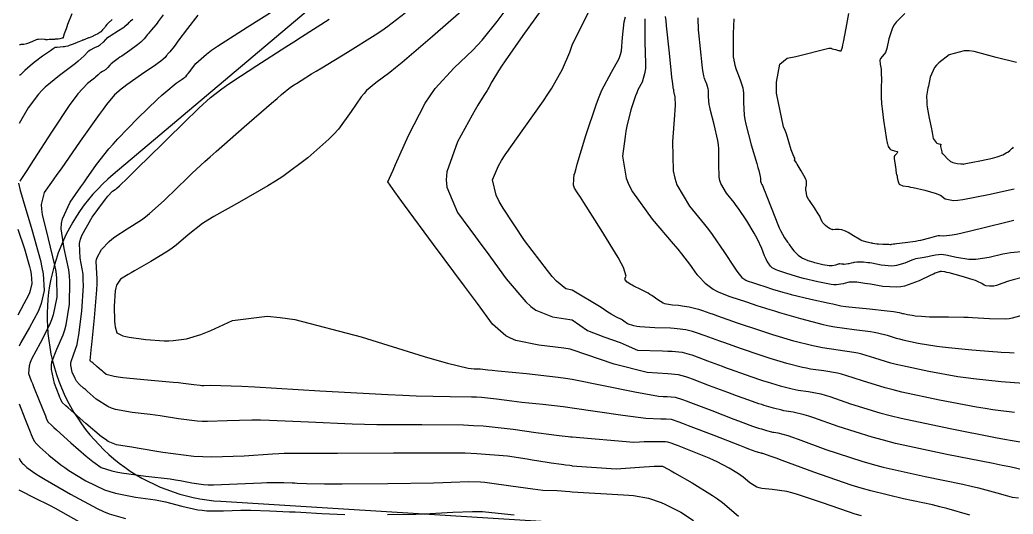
# Model space of a CAD drawing. Header units: metres. Extents: x 837476 to 838477, y 1189012 to 1191014.
# Drawn here: x 837880.7 to 838095.2, y 1190508.4 to 1190615.1 of the extents above; entities that cross this region are included whole.
import ezdxf

# ---------------------------------------------------------------- set-up
doc = ezdxf.new("R2010")
doc.units = ezdxf.units.M
doc.header["$LTSCALE"] = 0.3
for name, color, linetype in [('COTAS 10', 1, 'Continuous'), ('COTAS INT', 252, 'Continuous'), ('VIA2', 121, 'Continuous')]:
    doc.layers.add(name, color=color, linetype=linetype)

msp = doc.modelspace()

# ---------------------------------------------------------------- linework, layer by layer
at = {"layer": 'COTAS 10'}
for points in [[(838095.462, 1190530.36), (838091.367, 1190530.88), (838090.815, 1190530.949), (838089.142, 1190531.216), (838087.301, 1190531.528), (838079.256, 1190533.029), (838071.154, 1190534.754), (838069.277, 1190535.206), (838067.56, 1190535.648), (838062.68, 1190537.154), (838059.057, 1190538.359), (838058.131, 1190538.612), (838057.239, 1190538.829), (838054.295, 1190539.322), (838051.419, 1190539.73), (838050.568, 1190539.894), (838049.695, 1190540.08), (838046.344, 1190540.939), (838042.704, 1190542.033), (838041.648, 1190542.368), (838040.57, 1190542.717), (838036.502, 1190544.093), (838032.742, 1190545.418), (838031.858, 1190545.735), (838031.043, 1190546.03), (838028.666, 1190546.915), (838026.851, 1190547.565), (838026.389, 1190547.712), (838025.945, 1190547.845), (838024.49, 1190548.204), (838022.657, 1190548.433), (838021.974, 1190548.484), (838021.216, 1190548.53), (838017.846, 1190548.647), (838014.588, 1190548.829), (838013.9, 1190548.915), (838013.306, 1190549.016), (838011.934, 1190549.509), (838011.104, 1190550.089), (838010.851, 1190550.244), (838010.589, 1190550.398), (838009.558, 1190550.935), (838008.379, 1190551.573), (838008.023, 1190551.79), (838007.654, 1190552.025), (838006.214, 1190553.02), (838000, 1190556.77), (837998.592, 1190557.048), (837996.557, 1190558.714), (837995.663, 1190559.727), (837994.627, 1190560.979), (837989.693, 1190567.491), (837985.058, 1190574.404), (837984.21, 1190575.908), (837983.551, 1190577.234), (837982.745, 1190580.543), (837984.042, 1190583.553), (837984.71, 1190584.691), (837985.511, 1190585.96), (837989.518, 1190591.644), (837993.769, 1190597.589), (837994.723, 1190599.024), (837995.581, 1190600.367), (837997.875, 1190604.453), (837999.44, 1190608.107), (837999.838, 1190609.179), (838000, 1190609.643), (838004.274, 1190618.343)], [(837900.621, 1190615.125), (837899.801, 1190614.357), (837899.637, 1190614.193), (837899.5, 1190614.049), (837899.233, 1190613.704), (837899.075, 1190613.452), (837899.007, 1190613.367), (837898.928, 1190613.276), (837898.556, 1190612.889), (837898.168, 1190612.523), (837898.079, 1190612.445), (837897.999, 1190612.377), (837897.775, 1190612.212), (837897.559, 1190612.091), (837897.483, 1190612.049), (837897.4, 1190612.004), (837897.042, 1190611.813), (837896.648, 1190611.616), (837896.542, 1190611.567), (837896.438, 1190611.521), (837896.073, 1190611.375), (837895.676, 1190611.227), (837895.551, 1190611.179), (837895.42, 1190611.128), (837894.893, 1190610.92), (837894.384, 1190610.714), (837894.265, 1190610.665), (837894.155, 1190610.619), (837893.837, 1190610.481), (837893.435, 1190610.313), (837893.272, 1190610.247), (837893.088, 1190610.174), (837892.236, 1190609.84), (837891.391, 1190609.523), (837891.21, 1190609.46), (837891.053, 1190609.407), (837890.679, 1190609.304), (837890.348, 1190609.263), (837890.218, 1190609.25), (837890.071, 1190609.235), (837889.402, 1190609.174), (837888.776, 1190609.12), (837888.657, 1190609.11), (837888.56, 1190609.102), (837888.403, 1190609.088), (837888.388, 1190609.088), (837888.383, 1190609.087), (837888.357, 1190609.086), (837887.922, 1190608.798), (837887.658, 1190608.617), (837887.332, 1190608.392), (837885.64, 1190607.212), (837883.777, 1190605.847), (837883.344, 1190605.505), (837882.946, 1190605.178), (837881.811, 1190604.13), (837881.02, 1190603.358), (837880.84, 1190603.205), (837880.677, 1190603.079)], [(838062.415, 1190508.033), (838061.056, 1190508.432), (838059.635, 1190508.875), (838053.992, 1190510.844), (838048.65, 1190512.656), (838047.419, 1190513), (838046.296, 1190513.276), (838043.137, 1190513.704), (838040.91, 1190513.923), (838040.374, 1190514.067), (838039.874, 1190514.248), (838038.36, 1190515.201), (838036.89, 1190516.409), (838036.417, 1190516.75), (838035.915, 1190517.094), (838033.867, 1190518.36), (838031.292, 1190519.692), (838030.459, 1190520.078), (838029.573, 1190520.471), (838025.941, 1190521.953), (838022.71, 1190523.19), (838022.077, 1190523.429), (838021.558, 1190523.624), (838020.629, 1190523.953), (838020.135, 1190523.99), (838019.889, 1190524), (838019.596, 1190524.011), (838018.147, 1190524.048), (838015.515, 1190523.991), (838014.477, 1190523.942), (838013.305, 1190523.878), (838000, 1190524.991), (837999.983, 1190524.994), (837999.578, 1190525.057), (837999.133, 1190525.118), (837997.196, 1190525.336), (837994.326, 1190525.676), (837993.294, 1190525.815), (837992.158, 1190525.973), (837987.196, 1190526.706), (837980.748, 1190527.374), (837978.675, 1190527.491), (837976.478, 1190527.579), (837967.504, 1190527.653), (837957.795, 1190527.672), (837955.134, 1190527.725), (837952.485, 1190527.799), (837943.017, 1190528.239), (837934.619, 1190528.635), (837932.645, 1190528.682), (837930.824, 1190528.7), (837925.513, 1190528.539), (837921.268, 1190528.403), (837920.118, 1190528.438), (837918.979, 1190528.505), (837914.958, 1190529.01), (837911.022, 1190529.644), (837909.937, 1190529.793), (837908.854, 1190529.93), (837904.958, 1190530.33), (837901.402, 1190530.975), (837900.533, 1190531.267), (837899.714, 1190531.608), (837897.173, 1190533.251), (837895.275, 1190534.928), (837894.861, 1190535.291), (837894.496, 1190535.61), (837893.579, 1190536.398), (837892.977, 1190537.11), (837892.81, 1190537.382), (837892.643, 1190537.685), (837892.039, 1190539.049), (837891.71, 1190540.575), (837891.716, 1190540.98), (837891.765, 1190541.379), (837892.293, 1190542.756), (837893.062, 1190545.017), (837893.262, 1190545.972), (837893.456, 1190547.071), (837894.112, 1190552.227), (837894.438, 1190557.686), (837894.424, 1190558.976), (837894.365, 1190560.169), (837893.775, 1190563.677), (837893.628, 1190566.783), (837893.848, 1190567.724), (837894.181, 1190568.7), (837896.323, 1190572.513), (837898.753, 1190575.827), (837899.267, 1190576.488), (837899.712, 1190577.037), (837900.745, 1190578.092), (837901.331, 1190578.47), (837901.495, 1190578.592), (837901.659, 1190578.722), (837902.256, 1190579.255), (837904.04, 1190581.005), (837904.953, 1190581.902), (837906.047, 1190582.978), (837911.511, 1190588.354), (837917.148, 1190593.869), (837918.351, 1190595.032), (837919.398, 1190596.037), (837921.891, 1190598.354), (837924.325, 1190600.194), (837925.336, 1190600.897), (837926.494, 1190601.685), (837931.891, 1190605.235), (837938.147, 1190609.262), (837939.845, 1190610.352), (837941.53, 1190611.431), (837947.491, 1190615.235)], [(838034.855, 1190615.313), (838034.767, 1190612.151), (838034.749, 1190611.455), (838034.734, 1190610.838), (838034.703, 1190609.257), (838034.705, 1190608.277), (838034.711, 1190608.038), (838034.719, 1190607.814), (838034.767, 1190607.119), (838034.856, 1190606.479), (838034.889, 1190606.288), (838034.927, 1190606.091), (838035.094, 1190605.331), (838035.392, 1190604.359), (838035.512, 1190604.028), (838035.648, 1190603.67), (838036.274, 1190602.156), (838036.826, 1190600.376), (838036.915, 1190599.85), (838036.977, 1190599.311), (838036.97, 1190597.245), (838037.114, 1190594.536), (838037.27, 1190593.591), (838037.478, 1190592.561), (838038.649, 1190588.136), (838039.86, 1190584.05), (838040.092, 1190583.234), (838040.28, 1190582.555), (838040.584, 1190581.24), (838040.601, 1190580.858), (838040.606, 1190580.767), (838040.612, 1190580.682), (838040.637, 1190580.428), (838040.66, 1190580.254), (838040.666, 1190580.219), (838040.67, 1190580.189), (838040.68, 1190580.131), (838040.7, 1190580.078), (838040.711, 1190580.052), (838040.724, 1190580.02), (838040.788, 1190579.866), (838040.877, 1190579.672), (838040.906, 1190579.617), (838040.937, 1190579.56), (838041.063, 1190579.349), (838041.456, 1190578.427), (838041.655, 1190577.923), (838041.892, 1190577.311), (838043.076, 1190574.201), (838044.373, 1190570.936), (838044.682, 1190570.226), (838044.969, 1190569.6), (838045.824, 1190568.04), (838046.487, 1190567.096), (838046.652, 1190566.859), (838046.81, 1190566.632), (838047.315, 1190565.9), (838047.813, 1190565.254), (838047.966, 1190565.082), (838048.126, 1190564.912), (838048.758, 1190564.321), (838049.489, 1190563.795), (838049.711, 1190563.666), (838049.942, 1190563.544), (838050.847, 1190563.164), (838051.929, 1190562.826), (838052.27, 1190562.731), (838052.631, 1190562.635), (838054.085, 1190562.285), (838055.476, 1190562.057), (838055.797, 1190562.038), (838056.089, 1190562.039), (838056.914, 1190562.205), (838057.49, 1190562.422), (838057.626, 1190562.455), (838057.752, 1190562.477), (838058.122, 1190562.458), (838058.457, 1190562.395), (838058.561, 1190562.388), (838058.67, 1190562.385), (838059.104, 1190562.414), (838059.564, 1190562.484), (838059.689, 1190562.508), (838059.813, 1190562.533), (838060.253, 1190562.637), (838060.703, 1190562.737), (838060.833, 1190562.759), (838060.966, 1190562.779), (838061.468, 1190562.83), (838062, 1190562.854), (838062.153, 1190562.856), (838062.307, 1190562.857), (838062.884, 1190562.846), (838063.833, 1190562.739), (838064.221, 1190562.68), (838064.665, 1190562.608), (838066.722, 1190562.241), (838068.979, 1190562.03), (838069.547, 1190562.057), (838070.092, 1190562.119), (838071.856, 1190562.652), (838073.397, 1190563.301), (838073.8, 1190563.437), (838074.193, 1190563.554), (838075.53, 1190563.821), (838076.743, 1190563.996), (838077.059, 1190564.055), (838077.366, 1190564.119), (838078.401, 1190564.391), (838079.694, 1190564.492), (838080.163, 1190564.449), (838080.681, 1190564.376), (838082.951, 1190563.852), (838085.604, 1190563.419), (838086.363, 1190563.402), (838087.132, 1190563.429), (838089.994, 1190563.9), (838092.962, 1190564.562), (838093.796, 1190564.71), (838094.637, 1190564.842), (838097.719, 1190565.194)], [(837880.506, 1190513.647), (837881.059, 1190513.356), (837883.748, 1190512.029), (837887.277, 1190510.251), (837888.359, 1190509.677), (837889.487, 1190509.067), (837893.938, 1190506.567)]]:
    msp.add_lwpolyline(points, dxfattribs=at)
at = {"layer": 'COTAS INT'}
for points in [[(838000, 1190518.851), (837999.91, 1190518.863), (837999.441, 1190518.89), (837998.559, 1190518.971), (837998.157, 1190519.024), (837997.687, 1190519.091), (837995.422, 1190519.441), (837992.325, 1190519.933), (837991.331, 1190520.088), (837990.278, 1190520.252), (837985.98, 1190520.912), (837979.358, 1190521.452), (837976.84, 1190521.54), (837974.024, 1190521.601), (837961.378, 1190521.601), (837949.312, 1190521.481), (837946.861, 1190521.468), (837944.797, 1190521.462), (837940.554, 1190521.513), (837937.76, 1190521.487), (837936.608, 1190521.433), (837935.293, 1190521.359), (837929.176, 1190520.923), (837922.11, 1190520.698), (837920.196, 1190520.756), (837918.3, 1190520.868), (837911.608, 1190521.707), (837906.076, 1190522.678), (837904.912, 1190522.872), (837903.908, 1190523.034), (837901.608, 1190523.35), (837899.822, 1190524.121), (837899.141, 1190524.569), (837898.379, 1190525.12), (837894.956, 1190527.957), (837891.767, 1190530.784), (837891.153, 1190531.328), (837890.655, 1190531.769), (837889.83, 1190532.498), (837889.541, 1190533.159), (837889.381, 1190533.557), (837889.187, 1190534.048), (837888.198, 1190536.596), (837887.538, 1190539.655), (837887.551, 1190540.468), (837887.649, 1190541.267), (837888.709, 1190544.028), (837890.104, 1190547.135), (837890.414, 1190548.152), (837890.69, 1190549.236), (837891.409, 1190553.716), (837891.542, 1190558.553), (837891.448, 1190559.863), (837891.299, 1190561.16), (837890.288, 1190565.736), (837889.645, 1190570.003), (837889.727, 1190571.105), (837889.922, 1190572.171), (837891.565, 1190575.736), (837893.892, 1190579.013), (837894.518, 1190579.898), (837895.136, 1190580.773), (837897.302, 1190583.854), (837899.956, 1190587.224), (837900.882, 1190588.281), (837901.89, 1190589.392), (837906.224, 1190593.854), (837910.455, 1190597.937), (837911.399, 1190598.809), (837912.244, 1190599.569), (837914.473, 1190601.382), (837915.769, 1190602.282), (837916.026, 1190602.467), (837916.238, 1190602.624), (837916.637, 1190602.959), (837916.77, 1190603.134), (837916.816, 1190603.19), (837916.865, 1190603.25), (837917.071, 1190603.491), (837917.458, 1190603.98), (837917.621, 1190604.194), (837917.807, 1190604.444), (837918.682, 1190605.632), (837921.015, 1190607.702), (837922.121, 1190608.507), (837923.426, 1190609.412), (837929.801, 1190613.52), (837936.005, 1190617.371)], [(837976.02, 1190616.856), (837969.822, 1190611.465), (837963.263, 1190605.865), (837961.847, 1190604.698), (837960.604, 1190603.697), (837957.564, 1190601.465), (837955.594, 1190599.819), (837955.026, 1190599.186), (837954.449, 1190598.477), (837952.284, 1190595.28), (837949.484, 1190591.498), (837948.507, 1190590.42), (837947.442, 1190589.329), (837942.864, 1190585.28), (837937.473, 1190581.303), (837935.896, 1190580.257), (837934.281, 1190579.236), (837928.144, 1190575.75), (837922.568, 1190572.639), (837921.307, 1190571.854), (837920.169, 1190571.103), (837917.084, 1190568.666), (837914.452, 1190566.434), (837913.6, 1190565.812), (837912.694, 1190565.187), (837908.978, 1190562.916), (837905.503, 1190560.949), (837904.749, 1190560.516), (837904.085, 1190560.132), (837902.44, 1190559.15), (837901.587, 1190557.851), (837901.423, 1190557.268), (837901.289, 1190556.588), (837901.066, 1190553.325), (837901.15, 1190550.067), (837901.209, 1190549.39), (837901.285, 1190548.811), (837901.691, 1190547.531), (837902.952, 1190546.921), (837903.567, 1190546.763), (837904.297, 1190546.61), (837907.896, 1190546.097), (837911.897, 1190545.826), (837912.881, 1190545.826), (837913.811, 1190545.857), (837916.725, 1190546.24), (837919.81, 1190547.202), (837920.848, 1190547.599), (837921.966, 1190548.053), (837926.667, 1190550.165), (837934.099, 1190551.138), (837936.939, 1190550.875), (837940.118, 1190550.38), (837954.424, 1190546.667), (837968.013, 1190542.449), (837970.741, 1190541.636), (837973.02, 1190540.977), (837977.512, 1190539.877), (837978.808, 1190539.801), (837979.072, 1190539.786), (837979.294, 1190539.775), (837979.755, 1190539.758), (837979.931, 1190539.756), (837979.974, 1190539.755), (837980.015, 1190539.752), (837980.141, 1190539.739), (837981.742, 1190539.579), (837982.712, 1190539.484), (837983.91, 1190539.367), (837990.141, 1190538.76), (837996.952, 1190537.995), (837998.516, 1190537.778), (837999.94, 1190537.559), (838000, 1190537.547), (838013.487, 1190534.773), (838018.606, 1190533.853), (838019.616, 1190533.817), (838020.465, 1190533.782), (838022.174, 1190533.653), (838023.789, 1190533.129), (838024.578, 1190532.844), (838025.515, 1190532.498), (838030.135, 1190530.743), (838034.882, 1190528.925), (838035.899, 1190528.539), (838036.787, 1190528.204), (838038.923, 1190527.42), (838040.176, 1190526.996), (838040.507, 1190526.888), (838040.833, 1190526.785), (838041.954, 1190526.448), (838042.986, 1190526.184), (838043.255, 1190526.126), (838043.517, 1190526.076), (838044.402, 1190525.95), (838046.502, 1190525.353), (838047.529, 1190525.005), (838048.75, 1190524.578), (838054.767, 1190522.376), (838062.478, 1190519.825), (838064.766, 1190519.178), (838067.12, 1190518.557), (838076.176, 1190516.525), (838084.321, 1190514.857), (838086.102, 1190514.464), (838087.677, 1190514.101), (838091.65, 1190513.041), (838093.968, 1190512.339), (838094.499, 1190512.202), (838094.981, 1190512.091), (838096.325, 1190511.896)], [(838097.489, 1190517.907), (838094.458, 1190518.587), (838092.826, 1190518.924), (838090.851, 1190519.325), (838080.858, 1190521.309), (838069.818, 1190523.69), (838067.184, 1190524.341), (838064.732, 1190524.99), (838057.405, 1190527.302), (838052.185, 1190529.172), (838051.063, 1190529.541), (838050.081, 1190529.845), (838047.7, 1190530.407), (838046.151, 1190530.627), (838045.693, 1190530.716), (838045.222, 1190530.816), (838043.417, 1190531.278), (838041.457, 1190531.868), (838040.887, 1190532.048), (838040.307, 1190532.236), (838038.116, 1190532.977), (838035.439, 1190533.942), (838034.552, 1190534.271), (838033.602, 1190534.627), (838029.646, 1190536.134), (838025.96, 1190537.52), (838025.182, 1190537.8), (838024.508, 1190538.034), (838022.946, 1190538.503), (838020.63, 1190538.678), (838016.135, 1190538.951), (838009.006, 1190540.785), (838000, 1190543.904), (837999.528, 1190543.989), (837998.146, 1190544.212), (837992.787, 1190544.873), (837987.816, 1190545.902), (837986.68, 1190546.357), (837985.648, 1190546.885), (837982.787, 1190549.407), (837979.506, 1190553.874), (837978.209, 1190555.628), (837976.744, 1190557.606), (837970.051, 1190566.621), (837963.795, 1190575.065), (837962.605, 1190576.684), (837961.651, 1190577.991), (837960.165, 1190580.114), (837960.878, 1190581.701), (837961.311, 1190582.67), (837961.846, 1190583.87), (837964.625, 1190590.114), (837968.236, 1190597.065), (837969.295, 1190598.71), (837970.38, 1190600.234), (837974.511, 1190604.728), (837978.542, 1190608.515), (837979.564, 1190609.592), (837980.545, 1190610.683), (837983.745, 1190614.728), (837986.617, 1190618.494)], [(837993.235, 1190617.11), (837989.34, 1190611.733), (837985.514, 1190606.261), (837984.728, 1190605.1), (837984.061, 1190604.093), (837982.639, 1190601.733), (837981.979, 1190600.455), (837981.792, 1190600.13), (837981.603, 1190599.816), (837980.906, 1190598.785), (837979.596, 1190596.673), (837979.021, 1190595.678), (837978.354, 1190594.504), (837975.179, 1190588.785), (837972.883, 1190582.258), (837972.769, 1190580.576), (837972.883, 1190578.947), (837975.179, 1190573.517), (837979.088, 1190568.234), (837980.217, 1190566.698), (837981.367, 1190565.131), (837985.689, 1190559.207), (837989.934, 1190554.212), (837991.034, 1190553.231), (837992.102, 1190552.424), (837995.689, 1190550.96), (837999.436, 1190550.419), (838000, 1190550.31), (838003.303, 1190548.019), (838006.832, 1190546.705), (838010.359, 1190545.486), (838011.654, 1190544.86), (838014.089, 1190543.808), (838019.479, 1190543.656), (838020.603, 1190543.608), (838021.567, 1190543.557), (838023.718, 1190543.354), (838025.226, 1190542.939), (838025.785, 1190542.756), (838026.406, 1190542.543), (838029.156, 1190541.525), (838032.322, 1190540.328), (838033.205, 1190540.003), (838034.09, 1190539.68), (838037.309, 1190538.535), (838040.438, 1190537.477), (838041.268, 1190537.208), (838042.08, 1190536.95), (838044.881, 1190536.109), (838047.458, 1190535.448), (838048.131, 1190535.305), (838048.785, 1190535.178), (838050.998, 1190534.865), (838053.66, 1190534.337), (838054.597, 1190534.076), (838055.621, 1190533.766), (838060.043, 1190532.228), (838066.376, 1190530.274), (838068.606, 1190529.7), (838071.042, 1190529.113), (838081.558, 1190526.874), (838091.351, 1190524.979), (838093.33, 1190524.608), (838094.992, 1190524.304), (838098.352, 1190523.761)], [(837905.077, 1190615.149), (837904.579, 1190614.792), (837904.447, 1190614.681), (837904.318, 1190614.565), (837903.876, 1190614.105), (837903.338, 1190613.59), (837903.15, 1190613.439), (837902.943, 1190613.286), (837902.054, 1190612.702), (837901.218, 1190612.196), (837901.045, 1190612.092), (837900.897, 1190612.002), (837900.577, 1190611.808), (837900.442, 1190611.72), (837900.411, 1190611.698), (837900.382, 1190611.678), (837900.304, 1190611.612), (837900.194, 1190611.529), (837900.145, 1190611.497), (837900.089, 1190611.461), (837899.821, 1190611.3), (837899.457, 1190611.03), (837899.341, 1190610.925), (837899.217, 1190610.807), (837898.715, 1190610.276), (837898.089, 1190609.707), (837897.888, 1190609.565), (837897.674, 1190609.431), (837896.801, 1190609.004), (837895.883, 1190608.517), (837895.641, 1190608.345), (837895.403, 1190608.156), (837894.589, 1190607.341), (837893.302, 1190606.127), (837892.766, 1190605.688), (837892.152, 1190605.204), (837889.286, 1190603.082), (837886.192, 1190600.546), (837885.433, 1190599.8), (837884.718, 1190599.036), (837882.489, 1190596.118), (837880.59, 1190592.736)], [(837880.677, 1190609.758), (837880.842, 1190609.777), (837881.006, 1190609.795), (837881.603, 1190609.842), (837882.255, 1190609.957), (837882.456, 1190610.019), (837882.665, 1190610.093), (837883.493, 1190610.466), (837884.328, 1190610.818), (837884.542, 1190610.878), (837884.748, 1190610.923), (837885.433, 1190610.95), (837886.007, 1190610.89), (837886.144, 1190610.879), (837886.271, 1190610.872), (837886.653, 1190610.866), (837887.015, 1190610.881), (837887.131, 1190610.887), (837887.253, 1190610.892), (837887.748, 1190610.917), (837888.202, 1190610.94), (837888.297, 1190610.945), (837888.38, 1190610.95), (837888.569, 1190610.963), (837888.767, 1190610.988), (837888.855, 1190611), (837888.958, 1190611.015), (837889.447, 1190611.089), (837889.911, 1190611.173), (837889.997, 1190611.194), (837890.065, 1190611.214), (837890.157, 1190611.28), (837890.177, 1190611.448), (837890.199, 1190611.533), (837890.229, 1190611.635), (837890.394, 1190612.141), (837890.767, 1190613.178), (837890.927, 1190613.615), (837891.112, 1190614.115), (837891.982, 1190616.463)], [(837911.693, 1190616.158), (837910.612, 1190614.716), (837910.333, 1190614.357), (837910.062, 1190614.015), (837909.155, 1190612.927), (837908.39, 1190612.032), (837908.21, 1190611.813), (837908.042, 1190611.605), (837907.548, 1190610.957), (837906.826, 1190610.231), (837906.515, 1190609.974), (837906.156, 1190609.693), (837904.455, 1190608.475), (837902.71, 1190607.269), (837902.322, 1190606.995), (837901.975, 1190606.747), (837901.067, 1190606.069), (837900.467, 1190605.563), (837900.315, 1190605.424), (837900.169, 1190605.286), (837899.691, 1190604.789), (837899.257, 1190604.359), (837899.138, 1190604.263), (837899.02, 1190604.176), (837898.598, 1190603.945), (837898.196, 1190603.732), (837898.09, 1190603.657), (837897.986, 1190603.574), (837897.629, 1190603.217), (837897.065, 1190602.685), (837896.83, 1190602.492), (837896.561, 1190602.28), (837895.305, 1190601.351), (837893.214, 1190599.093), (837892.418, 1190598.044), (837891.529, 1190596.81), (837887.532, 1190590.824), (837883.737, 1190584.918), (837882.974, 1190583.735), (837882.336, 1190582.749), (837881.07, 1190580.824), (837880.692, 1190580.283)], [(837919.163, 1190616.109), (837916.902, 1190613.243), (837914.844, 1190610.449), (837914.405, 1190609.863), (837914.023, 1190609.357), (837913.113, 1190608.209), (837912.628, 1190607.641), (837912.513, 1190607.501), (837912.406, 1190607.37), (837912.093, 1190606.958), (837911.155, 1190606.17), (837910.655, 1190605.8), (837910.052, 1190605.365), (837907.004, 1190603.249), (837903.834, 1190601.033), (837903.154, 1190600.535), (837902.559, 1190600.088), (837901.122, 1190598.892), (837899.461, 1190596.83), (837898.724, 1190595.838), (837897.867, 1190594.662), (837893.774, 1190588.892), (837889.612, 1190582.954), (837888.712, 1190581.672), (837887.922, 1190580.548), (837885.978, 1190577.796), (837885.356, 1190575.213), (837885.399, 1190574.194), (837885.534, 1190573.044), (837886.801, 1190567.796), (837888.233, 1190562.151), (837888.473, 1190560.75), (837888.646, 1190559.42), (837888.705, 1190555.205), (837887.924, 1190551.401), (837887.566, 1190550.331), (837887.147, 1190549.254), (837885.124, 1190545.3), (837883.26, 1190541.864), (837882.942, 1190541.112), (837882.708, 1190540.447), (837882.579, 1190538.767), (837883.195, 1190537.196), (837883.431, 1190536.599), (837883.697, 1190535.933), (837884.893, 1190532.943), (837886.022, 1190530.143), (837886.244, 1190529.597), (837886.427, 1190529.149), (837886.762, 1190528.36), (837887.568, 1190527.579), (837888.048, 1190527.137), (837888.639, 1190526.597), (837891.704, 1190523.833), (837895.018, 1190520.944), (837895.767, 1190520.326), (837896.443, 1190519.787), (837898.273, 1190518.494), (837900.57, 1190517.736), (837901.54, 1190517.533), (837902.655, 1190517.333), (837907.887, 1190516.637), (837913.179, 1190515.996), (837914.331, 1190515.83), (837915.347, 1190515.669), (837917.887, 1190515.133), (837920.395, 1190514.796), (837921.392, 1190514.76), (837922.519, 1190514.751), (837927.68, 1190514.925), (837932.872, 1190515.183), (837934.019, 1190515.225), (837935.041, 1190515.255), (837937.68, 1190515.258), (837939.537, 1190515.17), (837940.065, 1190515.142), (837940.599, 1190515.114), (837942.579, 1190514.999), (837946.51, 1190514.931), (837948.275, 1190514.932), (837950.332, 1190514.941), (837960.203, 1190515.045), (837970.043, 1190515.2), (837972.081, 1190515.241), (837973.821, 1190515.282), (837977.624, 1190515.425), (837980.15, 1190515.37), (837981.085, 1190515.286), (837982.122, 1190515.173), (837986.717, 1190514.517), (837991.45, 1190513.841), (837992.575, 1190513.715), (837993.619, 1190513.616), (837996.717, 1190513.477), (837999.47, 1190513.316), (838000, 1190513.243), (838011.075, 1190512.587), (838012.194, 1190512.541), (838013.244, 1190512.459), (838016.463, 1190511.861), (838019.216, 1190510.888), (838019.973, 1190510.57), (838020.727, 1190510.23), (838023.428, 1190508.826), (838026.154, 1190507.059)], [(838085.811, 1190508.174), (838080.896, 1190509.616), (838079.377, 1190510.005), (838077.791, 1190510.389), (838071.494, 1190511.742), (838064.423, 1190513.424), (838062.349, 1190514.015), (838060.224, 1190514.661), (838052.129, 1190517.45), (838045.314, 1190519.984), (838043.995, 1190520.469), (838042.923, 1190520.861), (838041.105, 1190521.493), (838040.882, 1190521.525), (838040.817, 1190521.537), (838040.749, 1190521.552), (838040.49, 1190521.618), (838040.209, 1190521.703), (838040.127, 1190521.729), (838040.044, 1190521.756), (838039.73, 1190521.862), (838038.136, 1190522.466), (838037.246, 1190522.807), (838036.162, 1190523.223), (838030.625, 1190525.352), (838025.07, 1190527.475), (838023.974, 1190527.887), (838023.07, 1190528.223), (838021.402, 1190528.803), (838020.3, 1190528.886), (838019.753, 1190528.909), (838019.101, 1190528.932), (838015.874, 1190529.015), (838010.94, 1190529.678), (838000, 1190531.268), (837999.962, 1190531.276), (837999.047, 1190531.417), (837998.042, 1190531.557), (837993.668, 1190532.048), (837989.118, 1190532.521), (837988.003, 1190532.649), (837986.95, 1190532.776), (837983.668, 1190533.222), (837980.381, 1190533.563), (837979.324, 1190533.623), (837978.204, 1190533.668), (837973.629, 1190533.706), (837966.278, 1190533.862), (837963.407, 1190533.982), (837960.173, 1190534.135), (837945.479, 1190534.965), (837931.478, 1190535.784), (837928.682, 1190535.93), (837926.354, 1190536.041), (837921.85, 1190536.154), (837920.425, 1190536.109), (837920.04, 1190536.121), (837919.657, 1190536.143), (837918.308, 1190536.312), (837915.969, 1190536.61), (837914.962, 1190536.714), (837913.8, 1190536.827), (837908.308, 1190537.31), (837902.982, 1190537.83), (837901.925, 1190537.965), (837901.048, 1190538.097), (837899.39, 1190538.544), (837898.788, 1190539.067), (837898.577, 1190539.247), (837898.347, 1190539.442), (837897.357, 1190540.274), (837896.457, 1190541.028), (837896.284, 1190541.174), (837896.143, 1190541.292), (837895.91, 1190541.494), (837895.895, 1190541.519), (837895.892, 1190541.527), (837895.89, 1190541.535), (837895.886, 1190541.566), (837896.03, 1190543.002), (837896.12, 1190543.896), (837896.233, 1190545.005), (837896.822, 1190550.804), (837897.336, 1190556.844), (837897.401, 1190558.105), (837897.431, 1190559.188), (837897.262, 1190561.617), (837897.198, 1190562.983), (837897.295, 1190563.397), (837897.441, 1190563.826), (837898.383, 1190565.503), (837900.002, 1190567.269), (837900.574, 1190567.755), (837901.201, 1190568.239), (837903.914, 1190569.972), (837906.997, 1190571.957), (837907.857, 1190572.6), (837908.72, 1190573.283), (837911.857, 1190576.086), (837914.709, 1190578.862), (837915.392, 1190579.528), (837916.028, 1190580.15), (837917.942, 1190582.025), (837920.643, 1190584.524), (837921.776, 1190585.538), (837923.077, 1190586.692), (837929.164, 1190592.025), (837935.063, 1190597.131), (837936.245, 1190598.141), (837937.232, 1190598.977), (837939.164, 1190600.54), (837939.918, 1190601.025), (837940.162, 1190601.181), (837940.421, 1190601.346), (837941.484, 1190602.024), (837943.724, 1190603.404), (837944.726, 1190604.012), (837945.893, 1190604.719), (837951.484, 1190608.091), (837957.446, 1190611.837), (837958.847, 1190612.781), (837960.14, 1190613.684), (837963.905, 1190616.607)], [(838097.394, 1190536.615), (838092.572, 1190536.959), (838086.637, 1190537.594), (838084.953, 1190537.823), (838083.251, 1190538.076), (838076.953, 1190539.184), (838071.266, 1190540.395), (838069.949, 1190540.713), (838068.743, 1190541.023), (838065.318, 1190542.08), (838062.493, 1190542.953), (838061.665, 1190543.148), (838060.818, 1190543.322), (838054.053, 1190544.281), (838053.006, 1190544.483), (838051.931, 1190544.712), (838047.808, 1190545.769), (838043.328, 1190547.116), (838042.028, 1190547.528), (838040.701, 1190547.957), (838035.695, 1190549.651), (838031.393, 1190551.156), (838030.511, 1190551.467), (838029.763, 1190551.732), (838028.176, 1190552.306), (838027.296, 1190552.588), (838026.993, 1190552.668), (838026.664, 1190552.75), (838025.262, 1190553.054), (838023.746, 1190553.31), (838023.346, 1190553.361), (838022.953, 1190553.403), (838021.603, 1190553.486), (838020.328, 1190553.688), (838019.983, 1190553.805), (838019.642, 1190553.949), (838018.437, 1190554.691), (838017.155, 1190555.586), (838016.765, 1190555.827), (838016.359, 1190556.064), (838014.767, 1190556.894), (838013.287, 1190557.63), (838012.952, 1190557.809), (838012.65, 1190557.977), (838011.829, 1190558.492), (838011.423, 1190558.954), (838011.382, 1190559.089), (838011.373, 1190559.227), (838011.599, 1190559.747), (838011.035, 1190561.609), (838010.528, 1190562.592), (838009.869, 1190563.778), (838006.223, 1190569.749), (838002.469, 1190575.656), (838001.742, 1190576.801), (838001.151, 1190577.734), (838000.496, 1190578.776), (838000.268, 1190579.433), (838000.312, 1190580.717), (838000.435, 1190581.749), (838000.439, 1190581.763), (838000.727, 1190582.723), (838001.084, 1190583.914), (838002.944, 1190590.135), (838005.197, 1190596.932), (838005.803, 1190598.485), (838006.401, 1190599.896), (838008.494, 1190603.806), (838010.095, 1190606.767), (838010.383, 1190607.579), (838010.603, 1190608.388), (838010.834, 1190611.286), (838011.207, 1190614.631), (838011.516, 1190615.724)], [(838015.625, 1190615.323), (838015.672, 1190610.337), (838015.825, 1190605.631), (838015.778, 1190604.623), (838015.694, 1190603.743), (838015.069, 1190601.631), (838014.168, 1190599.943), (838013.909, 1190599.33), (838013.647, 1190598.655), (838012.665, 1190595.69), (838011.777, 1190592.102), (838011.573, 1190591.034), (838011.387, 1190589.934), (838010.866, 1190585.69), (838011.602, 1190580.892), (838012.207, 1190579.443), (838012.988, 1190577.941), (838017.257, 1190572.081), (838021.811, 1190566.774), (838022.77, 1190565.622), (838023.598, 1190564.606), (838025.498, 1190562.081), (838026.629, 1190560.5), (838026.972, 1190560.08), (838027.328, 1190559.667), (838028.721, 1190558.239), (838030.4, 1190556.976), (838030.937, 1190556.667), (838031.504, 1190556.376), (838033.813, 1190555.472), (838036.271, 1190554.685), (838036.933, 1190554.468), (838037.586, 1190554.251), (838039.878, 1190553.468), (838042.68, 1190552.554), (838043.655, 1190552.253), (838044.717, 1190551.931), (838049.271, 1190550.599), (838054.167, 1190549.345), (838055.444, 1190549.072), (838056.687, 1190548.832), (838060.891, 1190548.236), (838064.396, 1190547.814), (838065.199, 1190547.683), (838065.928, 1190547.547), (838067.956, 1190547.005), (838069.927, 1190546.397), (838070.62, 1190546.219), (838071.378, 1190546.036), (838074.65, 1190545.34), (838078.679, 1190544.668), (838079.915, 1190544.502), (838081.202, 1190544.343), (838086.283, 1190543.84), (838090.825, 1190543.479), (838091.773, 1190543.411), (838092.587, 1190543.356), (838094.406, 1190543.27), (838095.384, 1190543.256)], [(838020.08, 1190615.833), (838020.175, 1190614.866), (838020.286, 1190613.756), (838020.825, 1190608.55), (838021.349, 1190603.592), (838021.45, 1190602.638), (838021.533, 1190601.866), (838021.677, 1190600.592), (838021.71, 1190600.484), (838021.724, 1190600.448), (838021.739, 1190600.408), (838021.808, 1190600.24), (838021.87, 1190600.042), (838021.879, 1190599.983), (838021.886, 1190599.923), (838021.886, 1190599.694), (838021.91, 1190599.364), (838021.933, 1190599.241), (838021.963, 1190599.104), (838022.129, 1190598.495), (838022.177, 1190596.583), (838022.132, 1190595.625), (838022.063, 1190594.481), (838021.604, 1190588.801), (838021.79, 1190582.472), (838022.126, 1190580.919), (838022.587, 1190579.452), (838025.28, 1190574.874), (838028.574, 1190570.899), (838029.414, 1190569.811), (838030.222, 1190568.73), (838032.879, 1190564.874), (838034.938, 1190561.723), (838035.37, 1190561.085), (838035.741, 1190560.55), (838036.581, 1190559.466), (838037.24, 1190559.036), (838037.498, 1190558.913), (838037.788, 1190558.787), (838039.106, 1190558.319), (838040.664, 1190557.819), (838041.105, 1190557.674), (838041.55, 1190557.526), (838043.194, 1190556.965), (838045.486, 1190556.285), (838046.34, 1190556.061), (838047.288, 1190555.822), (838051.506, 1190554.831), (838055.444, 1190553.941), (838056.217, 1190553.765), (838056.851, 1190553.619), (838057.993, 1190553.35), (838059.091, 1190553.207), (838059.697, 1190553.141), (838060.434, 1190553.065), (838064.189, 1190552.693), (838067.975, 1190552.306), (838068.733, 1190552.219), (838069.364, 1190552.141), (838070.594, 1190551.931), (838071.11, 1190551.772), (838071.292, 1190551.725), (838071.49, 1190551.677), (838072.347, 1190551.495), (838073.403, 1190551.319), (838073.727, 1190551.275), (838074.064, 1190551.234), (838075.395, 1190551.102), (838077.156, 1190551.009), (838077.764, 1190550.992), (838078.424, 1190550.979), (838081.245, 1190550.963), (838084.522, 1190550.918), (838085.47, 1190550.886), (838086.435, 1190550.846), (838090.069, 1190550.631), (838093.479, 1190550.586), (838094.303, 1190550.653), (838095.074, 1190550.755), (838097.428, 1190551.407)], [(838097.433, 1190559.55), (838095.18, 1190558.978), (838094.65, 1190558.826), (838094.16, 1190558.676), (838092.732, 1190558.153), (838091.621, 1190557.758), (838091.331, 1190557.689), (838091.05, 1190557.636), (838090.099, 1190557.589), (838089.298, 1190557.715), (838089.112, 1190557.771), (838088.94, 1190557.837), (838088.446, 1190558.153), (838087.514, 1190558.629), (838087.066, 1190558.795), (838086.536, 1190558.977), (838083.938, 1190559.756), (838081.382, 1190560.452), (838080.879, 1190560.579), (838080.464, 1190560.679), (838079.706, 1190560.806), (838079.516, 1190560.757), (838079.46, 1190560.745), (838079.402, 1190560.734), (838079.179, 1190560.702), (838078.376, 1190560.385), (838077.952, 1190560.194), (838077.441, 1190559.959), (838074.867, 1190558.74), (838071.754, 1190557.634), (838070.903, 1190557.471), (838070.056, 1190557.371), (838067.037, 1190557.523), (838064.361, 1190558.003), (838063.731, 1190558.108), (838063.148, 1190558.202), (838061.445, 1190558.44), (838060.142, 1190558.486), (838059.812, 1190558.458), (838059.496, 1190558.412), (838058.466, 1190558.098), (838057.052, 1190557.902), (838056.493, 1190557.929), (838055.863, 1190557.992), (838052.982, 1190558.516), (838049.886, 1190559.263), (838049.118, 1190559.466), (838048.39, 1190559.669), (838046.088, 1190560.388), (838044.393, 1190561.001), (838044.049, 1190561.135), (838043.759, 1190561.255), (838043.162, 1190561.56), (838042.934, 1190561.773), (838042.876, 1190561.835), (838042.821, 1190561.897), (838042.641, 1190562.13), (838042.459, 1190562.394), (838042.402, 1190562.476), (838042.342, 1190562.562), (838042.103, 1190562.903), (838041.759, 1190563.557), (838041.634, 1190563.84), (838041.496, 1190564.168), (838040.887, 1190565.72), (838039.971, 1190567.758), (838039.639, 1190568.392), (838039.273, 1190569.055), (838037.668, 1190571.703), (838035.887, 1190574.348), (838035.41, 1190575.01), (838034.94, 1190575.642), (838033.302, 1190577.668), (838032.076, 1190579.751), (838031.867, 1190580.418), (838031.714, 1190581.125), (838031.629, 1190584.005), (838031.65, 1190587.212), (838031.563, 1190588.125), (838031.436, 1190589.048), (838030.643, 1190592.474), (838029.814, 1190595.521), (838029.665, 1190596.206), (838029.551, 1190596.821), (838029.428, 1190598.47), (838029.432, 1190599.617), (838029.397, 1190599.917), (838029.348, 1190600.209), (838029.041, 1190601.198), (838028.693, 1190602.039), (838028.618, 1190602.238), (838028.551, 1190602.422), (838028.385, 1190602.962), (838028.214, 1190604.13), (838028.144, 1190604.71), (838028.064, 1190605.401), (838027.692, 1190608.822), (838027.343, 1190612.258), (838027.277, 1190612.958), (838027.224, 1190613.55), (838027.143, 1190614.78), (838027.159, 1190615.548)], [(838095.344, 1190571.784), (838094.206, 1190571.524), (838088.961, 1190570.217), (838083.893, 1190568.973), (838082.867, 1190568.753), (838082.004, 1190568.586), (838080.247, 1190568.429), (838079.343, 1190568.478), (838079.018, 1190568.439), (838078.66, 1190568.379), (838077.096, 1190567.975), (838075.215, 1190567.482), (838074.657, 1190567.365), (838074.084, 1190567.257), (838071.88, 1190566.94), (838070.011, 1190566.723), (838069.648, 1190566.679), (838069.353, 1190566.642), (838068.845, 1190566.564), (838068.77, 1190566.541), (838068.746, 1190566.538), (838068.722, 1190566.537), (838068.624, 1190566.546), (838068.321, 1190566.57), (838068.167, 1190566.579), (838067.982, 1190566.588), (838067.059, 1190566.627), (838066.106, 1190566.673), (838065.902, 1190566.687), (838065.724, 1190566.701), (838065.297, 1190566.756), (838064.891, 1190566.843), (838064.726, 1190566.876), (838064.538, 1190566.915), (838063.67, 1190567.089), (838062.601, 1190567.425), (838062.287, 1190567.565), (838061.964, 1190567.726), (838060.732, 1190568.475), (838059.566, 1190569.207), (838059.285, 1190569.356), (838059.023, 1190569.482), (838058.227, 1190569.746), (838057.585, 1190569.825), (838057.42, 1190569.834), (838057.26, 1190569.839), (838056.726, 1190569.81), (838056.264, 1190569.792), (838056.148, 1190569.804), (838056.038, 1190569.822), (838055.687, 1190569.945), (838055.337, 1190570.163), (838055.228, 1190570.24), (838055.114, 1190570.325), (838054.657, 1190570.694), (838054.221, 1190571.14), (838054.121, 1190571.274), (838054.029, 1190571.412), (838053.768, 1190571.949), (838053.416, 1190572.682), (838053.267, 1190572.944), (838053.095, 1190573.232), (838052.286, 1190574.485), (838051.505, 1190575.646), (838051.35, 1190575.875), (838051.222, 1190576.064), (838050.983, 1190576.416), (838050.919, 1190576.505), (838050.883, 1190576.553), (838050.819, 1190576.635), (838050.735, 1190576.842), (838050.706, 1190576.943), (838050.673, 1190577.065), (838050.531, 1190577.664), (838050.443, 1190578.377), (838050.445, 1190578.57), (838050.457, 1190578.761), (838050.597, 1190579.435), (838050.551, 1190580.311), (838050.446, 1190580.629), (838050.302, 1190580.98), (838049.448, 1190582.521), (838048.546, 1190583.941), (838048.372, 1190584.215), (838048.23, 1190584.438), (838047.987, 1190584.813), (838047.98, 1190584.857), (838047.986, 1190584.871), (838047.995, 1190584.886), (838048.059, 1190584.946), (838048.078, 1190585.085), (838048.06, 1190585.149), (838048.032, 1190585.224), (838047.843, 1190585.587), (838047.522, 1190586.336), (838047.409, 1190586.655), (838047.286, 1190587.022), (838046.759, 1190588.748), (838046.224, 1190590.481), (838046.097, 1190590.852), (838045.979, 1190591.177), (838045.629, 1190591.958), (838044.082, 1190599.233), (838044.082, 1190601.631), (838044.819, 1190605.504), (838046.386, 1190606.795), (838048.229, 1190607.164), (838055.359, 1190608.955), (838055.374, 1190608.976), (838055.397, 1190608.991), (838055.543, 1190609), (838055.857, 1190608.932), (838055.985, 1190608.898), (838056.132, 1190608.858), (838056.814, 1190608.659), (838057.49, 1190608.474), (838057.634, 1190608.443), (838057.76, 1190608.421), (838058.055, 1190608.413), (838058.324, 1190609.188), (838058.432, 1190609.66), (838058.555, 1190610.243), (838059.122, 1190613.277), (838059.677, 1190616.436)], [(838071.832, 1190616.423), (838069.891, 1190614.565), (838069.484, 1190613.991), (838069.134, 1190613.39), (838068.341, 1190611.004), (838067.878, 1190608.87), (838067.736, 1190608.429), (838067.588, 1190608.052), (838067.003, 1190607.232), (838066.545, 1190606.726), (838066.477, 1190606.548), (838066.434, 1190606.353), (838066.493, 1190605.511), (838066.666, 1190604.413), (838066.696, 1190604.058), (838066.717, 1190603.679), (838066.728, 1190602.126), (838066.697, 1190600.529), (838066.693, 1190600.124), (838066.69, 1190599.734), (838066.693, 1190598.459), (838066.782, 1190596.979), (838066.834, 1190596.46), (838066.896, 1190595.894), (838067.219, 1190593.456), (838067.556, 1190591.136), (838067.628, 1190590.644), (838067.691, 1190590.217), (838067.841, 1190589.219), (838067.953, 1190588.644), (838067.992, 1190588.483), (838068.034, 1190588.322), (838068.217, 1190587.735), (838068.544, 1190587.239), (838068.678, 1190587.134), (838068.829, 1190587.044), (838069.533, 1190586.838), (838070.116, 1190586.673), (838070.192, 1190586.608), (838070.232, 1190586.536), (838070.066, 1190586.207), (838069.732, 1190585.885), (838069.665, 1190585.818), (838069.609, 1190585.759), (838069.5, 1190585.626), (838069.492, 1190585.424), (838069.5, 1190585.323), (838069.512, 1190585.201), (838069.592, 1190584.598), (838069.697, 1190583.857), (838069.726, 1190583.648), (838069.754, 1190583.438), (838069.853, 1190582.669), (838069.941, 1190582.025), (838069.962, 1190581.895), (838069.983, 1190581.785), (838070.046, 1190581.562), (838070.112, 1190581.336), (838070.134, 1190581.225), (838070.158, 1190581.092), (838070.257, 1190580.435), (838070.496, 1190579.777), (838070.608, 1190579.642), (838070.74, 1190579.529), (838071.383, 1190579.293), (838072.574, 1190579.081), (838073.052, 1190578.983), (838073.594, 1190578.868), (838076.089, 1190578.309), (838078.543, 1190577.618), (838079.06, 1190577.419), (838079.506, 1190577.217), (838080.531, 1190576.462), (838082.307, 1190576.129), (838083.227, 1190576.194), (838084.332, 1190576.327), (838089.87, 1190577.374), (838095.401, 1190578.6)], [(838095.887, 1190605.872), (838091.539, 1190606.941), (838086.796, 1190608.254), (838085.658, 1190608.369), (838084.596, 1190608.376), (838081.391, 1190607.504), (838079.115, 1190605.814), (838078.638, 1190605.305), (838078.228, 1190604.778), (838077.3, 1190602.73), (838076.878, 1190600.787), (838076.786, 1190600.327), (838076.705, 1190599.901), (838076.503, 1190598.645), (838076.513, 1190597.28), (838076.565, 1190596.785), (838076.639, 1190596.24), (838077.085, 1190593.848), (838077.561, 1190591.591), (838077.655, 1190591.131), (838077.731, 1190590.741), (838077.869, 1190589.927), (838077.905, 1190589.48), (838078.528, 1190588.605), (838078.622, 1190588.534), (838078.721, 1190588.474), (838079.123, 1190588.345), (838079.454, 1190588.277), (838079.508, 1190588.256), (838079.546, 1190588.234), (838079.548, 1190588.143), (838079.496, 1190587.932), (838079.5, 1190587.833), (838079.512, 1190587.717), (838079.621, 1190587.154), (838079.752, 1190586.604), (838079.778, 1190586.497), (838079.8, 1190586.41), (838079.84, 1190586.257), (838079.861, 1190586.233), (838079.87, 1190586.227), (838079.882, 1190586.222), (838079.936, 1190586.203), (838080.125, 1190586.036), (838080.22, 1190585.937), (838080.335, 1190585.815), (838080.906, 1190585.183), (838081.659, 1190584.542), (838081.888, 1190584.413), (838082.126, 1190584.307), (838083.062, 1190584.099), (838083.866, 1190584.037), (838084.021, 1190584.023), (838084.148, 1190584.009), (838084.361, 1190583.97), (838084.417, 1190583.952), (838084.444, 1190583.952), (838084.475, 1190583.954), (838084.63, 1190583.981), (838085.314, 1190584.12), (838085.68, 1190584.193), (838086.122, 1190584.28), (838088.353, 1190584.721), (838090.715, 1190585.237), (838091.239, 1190585.372), (838091.706, 1190585.503), (838092.924, 1190585.949), (838093.678, 1190586.351), (838093.854, 1190586.455), (838094.015, 1190586.555), (838094.475, 1190586.891), (838094.931, 1190587.284), (838095.09, 1190587.421), (838095.262, 1190587.571)], [(837880.391, 1190579.856), (837880.79, 1190578.254), (837881.07, 1190577.284), (837881.424, 1190576.085), (837883.313, 1190569.856), (837885.167, 1190563.142), (837885.498, 1190561.637), (837885.75, 1190560.287), (837886.002, 1190556.694), (837885.355, 1190553.894), (837885.041, 1190553.045), (837884.668, 1190552.163), (837882.833, 1190548.708), (837880.945, 1190545.452), (837880.54, 1190544.695)], [(837880.313, 1190569.912), (837881.742, 1190565.674), (837882.81, 1190561.822), (837883.002, 1190560.964), (837883.148, 1190560.198), (837883.298, 1190558.183), (837882.943, 1190556.645), (837882.77, 1190556.178), (837882.565, 1190555.693), (837881.557, 1190553.795), (837880.288, 1190551.315)], [(837880.566, 1190532.23), (837881.785, 1190529.024), (837882.942, 1190526.164), (837883.178, 1190525.592), (837883.376, 1190525.116), (837883.786, 1190524.189), (837884.375, 1190523.538), (837884.686, 1190523.235), (837885.061, 1190522.879), (837886.953, 1190521.152), (837889.585, 1190519.039), (837890.427, 1190518.44), (837891.319, 1190517.835), (837894.951, 1190515.598), (837899.008, 1190513.672), (837900.168, 1190513.262), (837901.343, 1190512.906), (837905.72, 1190512.067), (837909.98, 1190511.473), (837911.081, 1190511.272), (837912.148, 1190511.056), (837915.72, 1190510.141), (837919.134, 1190509.363), (837920.102, 1190509.233), (837921.078, 1190509.139), (837924.686, 1190509.107), (837928.452, 1190509.238), (837929.528, 1190509.247), (837930.62, 1190509.245), (837934.686, 1190509.139), (837938.938, 1190508.937), (837940.148, 1190508.874), (837941.372, 1190508.809), (837945.907, 1190508.546), (837950.899, 1190508.337)], [(837880.565, 1190520.485), (837880.81, 1190520.018), (837881.182, 1190519.497), (837881.324, 1190519.333), (837881.483, 1190519.161), (837882.201, 1190518.471), (837884.151, 1190517.134), (837885.088, 1190516.554), (837886.196, 1190515.883), (837891.63, 1190512.703), (837897.446, 1190509.609), (837898.796, 1190508.992), (837900.032, 1190508.48), (837903.554, 1190507.496)], [(837999.91, 1190518.863), (838009.448, 1190518.203), (838015.483, 1190518.614), (838016.672, 1190518.681), (838017.651, 1190518.728), (838019.448, 1190518.729), (838020.699, 1190518.105), (838021.335, 1190517.758), (838022.097, 1190517.335), (838025.894, 1190515.176), (838030.236, 1190512.459), (838031.341, 1190511.684), (838032.404, 1190510.899), (838035.894, 1190507.984)], [(837960.112, 1190508.298), (837966.227, 1190508.435), (837967.784, 1190508.49), (837969.283, 1190508.553), (837974.205, 1190508.841), (837978.467, 1190509.014), (837979.549, 1190509.003), (837980.589, 1190508.968), (837983.992, 1190508.628), (837987.427, 1190508.235)]]:
    msp.add_lwpolyline(points, dxfattribs=at)
at = {"layer": 'VIA2'}
for p, q in [((838057.02, 1190713.253), (837900.835, 1190581.693)), ((837924.135, 1190511.176), (838052.056, 1190503.264))]:
    msp.add_line(p, q, dxfattribs=at)
msp.add_arc((837926.605, 1190551.1), 40, 130.10872, 266.46044, dxfattribs=at)

doc.saveas('drawing.dxf')
